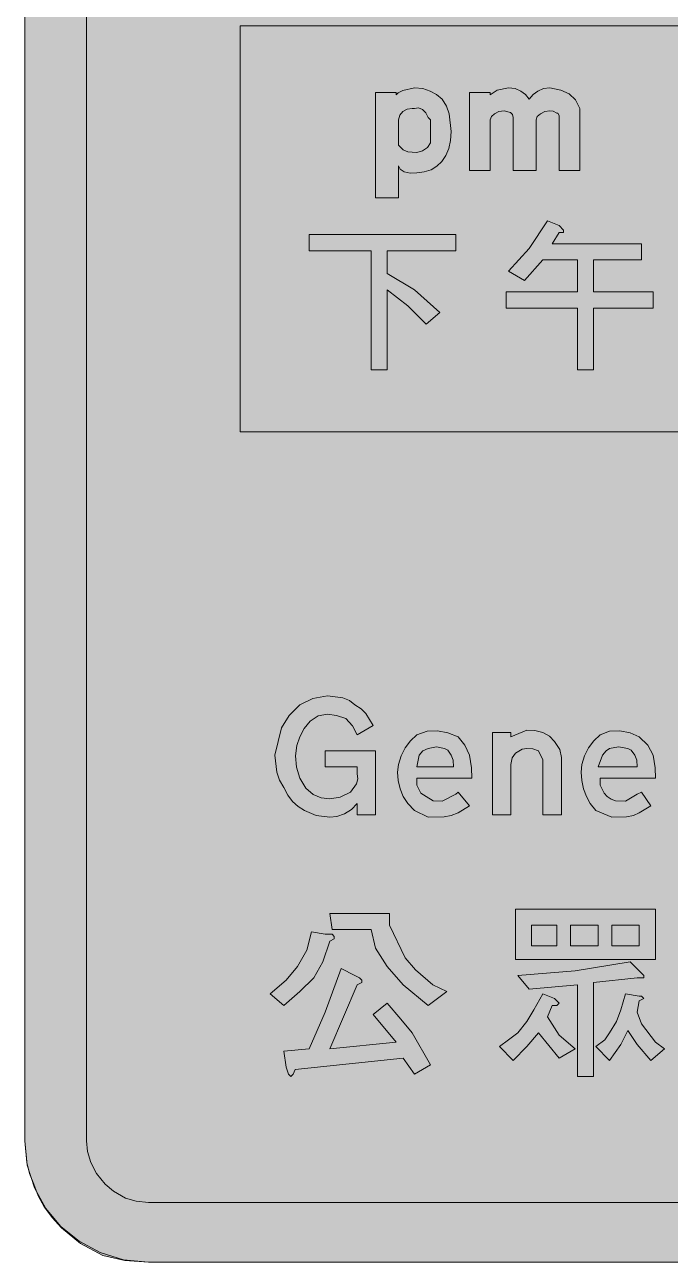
# Model space of a CAD drawing. Header units: metres. Extents: x 164 to 406, y 6 to 266.
# Drawn here: x 163.8 to 214.5, y 6.3 to 103.4 of the extents above; entities that cross this region are included whole.
import ezdxf

# ---------------------------------------------------------------- set-up
doc = ezdxf.new("R2010")
doc.units = ezdxf.units.M
for name, color, linetype, true_color in [('FILL_BLACK_000000', 7, 'Continuous', 0x000000), ('FILL_BLUE_0000FF', 7, 'Continuous', 0x0000ff), ('FILL_WHITE_FFFFFF', 7, 'Continuous', 0xffffff), ('STROKE_BLUE_0000FF', 7, 'Continuous', 0x0000ff)]:
    doc.layers.add(name, color=color, linetype=linetype, true_color=true_color)

msp = doc.modelspace()

# ---------------------------------------------------------------- hatches: boundary and pattern name
at = {"layer": 'FILL_BLACK_000000', "true_color": 0x000000}
h = msp.add_hatch(color=7, dxfattribs=at)
h.dxf.hatch_style = 1
h.paths.add_polyline_path([(197.09, 93.7), (196.85, 93.14), (196.54, 92.68), (196.15, 92.3), (195.69, 92.03), (195.16, 91.86), (194.58, 91.8), (194.05, 91.76), (193.59, 91.87), (193.26, 92.08), (193.14, 92.34), (193.14, 89.82), (191.34, 89.82), (191.34, 98.1), (192.96, 98.1), (192.96, 97.92), (193.11, 98.08), (193.48, 98.26), (194.4, 98.46), (195.04, 98.4), (195.62, 98.21), (196.12, 97.93), (196.56, 97.56), (196.9, 97.01), (197.12, 96.43), (197.28, 95.04), (197.23, 94.33), (197.09, 93.7)])
h.paths.add_polyline_path([(195.01, 93.51), (195.41, 93.77), (195.66, 94.14), (195.66, 95.94), (195.48, 96.12), (195.29, 96.49), (195.01, 96.75), (194.7, 96.88), (194.4, 96.84), (194.22, 96.84), (193.82, 96.78), (193.48, 96.59), (193.23, 96.31), (193.14, 95.94), (193.14, 94.32), (193.14, 93.96), (193.5, 93.6), (193.86, 93.44), (194.22, 93.42), (194.57, 93.38), (195.01, 93.51)], flags=16)
h = msp.add_hatch(color=7, dxfattribs=at)
h.dxf.hatch_style = 1
h.paths.add_polyline_path([(204.62, 96.6), (204.28, 96.43), (204.03, 96.2), (203.94, 95.94), (203.94, 91.98), (202.14, 91.98), (202.14, 96.12), (202.08, 96.36), (201.92, 96.52), (201.42, 96.66), (201.02, 96.6), (200.68, 96.43), (200.43, 96.2), (200.34, 95.94), (200.34, 91.98), (198.72, 91.98), (198.72, 98.1), (200.34, 98.1), (200.34, 97.92), (200.88, 98.28), (201.78, 98.46), (202.29, 98.4), (202.73, 98.21), (203.1, 97.93), (203.4, 97.56), (203.7, 97.93), (204.08, 98.21), (204.51, 98.4), (205.02, 98.46), (205.87, 98.28), (206.53, 97.99), (207.02, 97.52), (207.36, 96.84), (207.36, 96.66), (207.36, 96.48), (207.36, 91.98), (205.74, 91.98), (205.74, 96.12), (205.74, 96.3), (205.65, 96.46), (205.56, 96.48), (205.29, 96.64), (205.02, 96.66), (204.62, 96.6)])
h = msp.add_hatch(color=7, dxfattribs=at)
h.dxf.hatch_style = 1
h.paths.add_polyline_path([(203.4, 85.86), (204.84, 88.02), (205.74, 87.66), (206.1, 87.3), (206.1, 87.12), (205.74, 87.12), (205.2, 86.22), (212.22, 86.22), (212.22, 84.96), (208.44, 84.96), (208.44, 82.44), (213.12, 82.44), (213.12, 81.18), (208.44, 81.18), (208.44, 76.32), (207.18, 76.32), (207.18, 81.18), (201.6, 81.18), (201.6, 82.44), (207.18, 82.44), (207.18, 84.96), (204.48, 84.96), (203.04, 83.34), (201.78, 84.06), (203.4, 85.86)])
h = msp.add_hatch(color=7, dxfattribs=at)
h.dxf.hatch_style = 1
h.paths.add_polyline_path([(197.64, 86.94), (197.64, 85.68), (192.24, 85.68), (192.24, 83.88), (194.4, 82.62), (196.38, 80.82), (195.3, 79.92), (193.86, 81.36), (192.24, 82.62), (192.24, 76.32), (190.98, 76.32), (190.98, 85.68), (186.12, 85.68), (186.12, 86.94), (197.64, 86.94)])
at = {"layer": 'FILL_BLUE_0000FF', "true_color": 0x0000ff}
h = msp.add_hatch(color=7, dxfattribs=at)
h.dxf.hatch_style = 1
h.paths.add_polyline_path([(400.79, 15), (400.55, 14.13), (400.1, 13.26), (399.42, 12.42), (398.68, 11.82), (397.85, 11.36), (396.94, 11.08), (396, 10.98), (173.52, 10.98), (172.55, 11.09), (171.72, 11.34), (170.78, 11.88), (170.1, 12.42), (169.42, 13.26), (168.98, 14.13), (168.73, 15), (168.66, 15.84), (168.66, 255.78), (168.73, 256.72), (168.98, 257.62), (169.42, 258.46), (170.1, 259.2), (170.84, 259.88), (171.68, 260.32), (172.58, 260.57), (173.52, 260.64), (396, 260.64), (396.9, 260.53), (397.8, 260.28), (398.75, 259.87), (399.42, 259.2), (400.1, 258.39), (400.5, 257.58), (400.71, 257.15), (400.82, 256.68), (400.86, 255.78), (400.86, 15.84), (400.79, 15)])
at = {"layer": 'FILL_WHITE_FFFFFF', "true_color": 0xffffff}
h = msp.add_hatch(color=7, dxfattribs=at)
h.dxf.hatch_style = 1
h.paths.add_polyline_path([(405.56, 14.13), (405.34, 13.26), (405, 12.42), (404.66, 11.51), (404.19, 10.64), (403.58, 9.81), (402.84, 9), (401.36, 7.78), (399.6, 6.84), (397.8, 6.43), (396, 6.3), (173.52, 6.3), (171.65, 6.43), (169.92, 6.84), (168.17, 7.78), (166.68, 9), (165.94, 9.81), (165.33, 10.64), (164.86, 11.51), (164.52, 12.42), (164.18, 13.26), (163.96, 14.13), (163.8, 15.84), (163.8, 255.78), (163.96, 257.51), (164.18, 258.44), (164.52, 259.38), (164.86, 260.29), (165.33, 261.13), (165.94, 261.91), (166.68, 262.62), (168.17, 263.83), (169.92, 264.78), (170.76, 265.12), (171.65, 265.34), (173.52, 265.5), (396, 265.5), (397.8, 265.34), (398.68, 265.12), (399.6, 264.78), (401.36, 263.83), (402.84, 262.62), (403.58, 261.91), (404.19, 261.13), (404.66, 260.29), (405, 259.38), (405.34, 258.44), (405.56, 257.51), (405.72, 255.78), (405.72, 15.84), (405.56, 14.13)])
h = msp.add_hatch(color=7, dxfattribs=at)
h.dxf.hatch_style = 1
h.paths.add_polyline_path([(288.18, 103.32), (288.18, 71.46), (180.72, 71.46), (180.72, 103.32), (288.18, 103.32)])
h = msp.add_hatch(color=7, dxfattribs=at)
h.dxf.hatch_style = 1
h.paths.add_polyline_path([(189.9, 47.7), (189.52, 48.4), (189, 48.96), (188.28, 49.21), (187.56, 49.32), (186.82, 49.17), (186.21, 48.76), (185.74, 48.18), (185.4, 47.52), (185.17, 46.86), (185.06, 46.03), (185.12, 45.14), (185.4, 44.28), (185.87, 43.5), (186.44, 43), (187.07, 42.74), (187.74, 42.66), (188.55, 42.79), (189.36, 43.2), (189.83, 43.85), (189.94, 44.24), (189.9, 44.64), (189.9, 45.18), (187.38, 45.18), (187.38, 46.44), (191.34, 46.44), (191.34, 41.4), (189.9, 41.4), (189.9, 42.3), (189.44, 41.83), (188.89, 41.49), (188.31, 41.29), (187.74, 41.22), (186.68, 41.35), (185.76, 41.76), (185.25, 42.07), (184.82, 42.46), (184.44, 42.95), (184.14, 43.56), (183.8, 44.13), (183.58, 44.75), (183.42, 46.08), (183.96, 48.24), (184.55, 49.21), (185.4, 50.04), (186.41, 50.53), (187.56, 50.76), (188.78, 50.6), (189.28, 50.38), (189.72, 50.04), (190.2, 49.74), (190.58, 49.36), (191.16, 48.42), (189.9, 47.7)])
h = msp.add_hatch(color=7, dxfattribs=at)
h.dxf.hatch_style = 1
h.paths.add_polyline_path([(193.88, 42.3), (193.5, 42.84), (193.27, 43.44), (193.12, 44.1), (193.07, 44.76), (193.14, 45.36), (193.34, 46.03), (193.66, 46.66), (194.08, 47.23), (194.58, 47.7), (195.39, 47.98), (196.2, 48.01), (197.01, 47.85), (197.82, 47.52), (198.34, 46.87), (198.72, 46.08), (198.88, 45.11), (198.9, 44.28), (194.58, 44.28), (194.58, 43.92), (194.58, 43.74), (194.76, 43.38), (194.9, 43.11), (195.3, 42.84), (195.86, 42.52), (196.56, 42.48), (197.64, 43.02), (197.82, 43.2), (198.72, 42.12), (197.82, 41.58), (197.28, 41.37), (196.72, 41.26), (195.48, 41.22), (194.4, 41.76), (193.88, 42.3)])
h.paths.add_polyline_path([(197.44, 45.7), (197.28, 46.08), (197.01, 46.48), (196.74, 46.62), (196.11, 46.75), (195.48, 46.62), (195.05, 46.42), (194.76, 46.08), (194.58, 45.18), (197.46, 45.18), (197.44, 45.7)], flags=16)
h = msp.add_hatch(color=7, dxfattribs=at)
h.dxf.hatch_style = 1
h.paths.add_polyline_path([(202.84, 46.57), (202.32, 46.26), (202.07, 45.88), (201.96, 45.36), (201.96, 41.4), (200.52, 41.4), (200.52, 47.88), (201.96, 47.88), (201.96, 47.52), (203.22, 48.06), (203.85, 48.04), (204.48, 47.88), (205, 47.59), (205.38, 47.16), (205.79, 46.53), (205.92, 45.9), (205.92, 41.4), (204.48, 41.4), (204.48, 45.72), (204.12, 46.44), (203.67, 46.6), (203.22, 46.62), (202.84, 46.57)])
h = msp.add_hatch(color=7, dxfattribs=at)
h.dxf.hatch_style = 1
h.paths.add_polyline_path([(208.19, 42.3), (207.9, 42.84), (207.67, 43.44), (207.52, 44.1), (207.47, 44.76), (207.54, 45.36), (207.74, 46.03), (208.06, 46.66), (208.48, 47.23), (208.98, 47.7), (209.71, 47.98), (210.51, 48.01), (211.31, 47.85), (212.04, 47.52), (212.72, 46.87), (213.12, 46.08), (213.28, 45.11), (213.3, 44.28), (208.98, 44.28), (208.98, 43.92), (208.98, 43.74), (209.16, 43.38), (209.27, 43.11), (209.52, 42.84), (209.82, 42.63), (210.17, 42.52), (210.96, 42.48), (211.86, 43.02), (212.22, 43.2), (212.94, 42.12), (212.04, 41.58), (211.58, 41.37), (211.03, 41.26), (209.88, 41.22), (208.62, 41.76), (208.19, 42.3)])
h.paths.add_polyline_path([(211.84, 45.7), (211.68, 46.08), (211.41, 46.48), (211.14, 46.62), (210.42, 46.75), (209.7, 46.62), (209.43, 46.42), (209.16, 46.08), (208.8, 45.18), (211.86, 45.18), (211.84, 45.7)], flags=16)
h = msp.add_hatch(color=7, dxfattribs=at)
h.dxf.hatch_style = 1
h.paths.add_polyline_path([(202.32, 34.02), (213.3, 34.02), (213.3, 30.06), (202.32, 30.06), (202.32, 34.02)])
h.paths.add_polyline_path([(203.58, 31.14), (205.56, 31.14), (205.56, 32.76), (203.58, 32.76), (203.58, 31.14)], flags=16)
h.paths.add_polyline_path([(206.64, 32.76), (206.64, 31.14), (208.8, 31.14), (208.8, 32.76), (206.64, 32.76)], flags=16)
h.paths.add_polyline_path([(212.04, 32.76), (209.88, 32.76), (209.88, 31.14), (212.04, 31.14), (212.04, 32.76)], flags=16)
h = msp.add_hatch(color=7, dxfattribs=at)
h.dxf.hatch_style = 1
h.paths.add_polyline_path([(192.42, 33.66), (192.42, 32.76), (193.67, 30.18), (194.46, 29.24), (195.84, 28.08), (196.92, 27.54), (195.48, 26.46), (193.5, 28.08), (192.24, 29.52), (191.34, 30.96), (190.98, 32.4), (187.92, 32.4), (187.74, 33.66), (192.42, 33.66)])
h = msp.add_hatch(color=7, dxfattribs=at)
h.dxf.hatch_style = 1
h.paths.add_polyline_path([(187.92, 32.04), (188.1, 31.86), (188.1, 31.68), (187.74, 31.5), (187.2, 29.88), (186.48, 28.62), (185.4, 27.54), (184.14, 26.46), (183.06, 27.36), (184.32, 28.44), (185.22, 29.52), (185.94, 30.78), (186.3, 32.22), (187.38, 32.04), (187.92, 32.04)])
h = msp.add_hatch(color=7, dxfattribs=at)
h.dxf.hatch_style = 1
h.paths.add_polyline_path([(190.08, 28.62), (190.26, 28.44), (190.26, 28.26), (189.9, 28.08), (187.74, 23.04), (192.96, 23.58), (191.16, 25.74), (192.24, 26.64), (193.32, 25.38), (194.22, 24.3), (195.66, 21.78), (194.4, 21.06), (193.5, 22.32), (185.04, 21.42), (184.86, 21.06), (184.68, 20.88), (184.5, 21.06), (184.32, 21.6), (184.14, 22.86), (186.12, 23.04), (187.38, 25.92), (188.64, 29.34), (189.72, 28.8), (190.08, 28.62)])
h = msp.add_hatch(color=7, dxfattribs=at)
h.dxf.hatch_style = 1
h.paths.add_polyline_path([(207, 29.16), (211.32, 29.88), (212.04, 29.16), (212.4, 28.8), (212.4, 28.62), (211.86, 28.62), (208.44, 28.26), (208.44, 20.88), (207.18, 20.88), (207.18, 28.08), (203.4, 27.72), (202.5, 28.8), (207, 29.16)])
h = msp.add_hatch(color=7, dxfattribs=at)
h.dxf.hatch_style = 1
h.paths.add_polyline_path([(205.38, 27), (205.56, 26.82), (205.74, 26.64), (205.56, 26.46), (205.2, 26.46), (204.84, 25.56), (205.74, 24.12), (207, 23.04), (205.74, 22.32), (204.12, 24.3), (203.22, 23.22), (202.14, 22.14), (201.06, 23.22), (201.78, 23.76), (202.5, 24.3), (203.22, 25.2), (203.76, 26.1), (204.48, 27.36), (205.38, 27)])
h = msp.add_hatch(color=7, dxfattribs=at)
h.dxf.hatch_style = 1
h.paths.add_polyline_path([(212.04, 27.18), (212.22, 27.18), (212.4, 27), (212.04, 26.82), (211.86, 25.92), (212.22, 25.02), (213.3, 23.58), (214.02, 23.04), (212.94, 22.14), (211.86, 23.4), (211.14, 24.48), (210.6, 23.4), (209.7, 22.14), (208.62, 23.22), (209.34, 23.76), (209.7, 24.3), (210.24, 25.2), (210.6, 26.1), (210.96, 27.36), (212.04, 27.18)])

# ---------------------------------------------------------------- linework, layer by layer
at = {"layer": 'FILL_BLACK_000000', "lineweight": 0, "true_color": 0x000000}
for points in [[(197.09, 93.7), (196.85, 93.14), (196.54, 92.68), (196.15, 92.3), (195.69, 92.03), (195.16, 91.86), (194.58, 91.8), (194.05, 91.76), (193.59, 91.87), (193.26, 92.08), (193.14, 92.34), (193.14, 89.82), (191.34, 89.82), (191.34, 98.1), (192.96, 98.1), (192.96, 97.92), (193.11, 98.08), (193.48, 98.26), (194.4, 98.46), (195.04, 98.4), (195.62, 98.21), (196.12, 97.93), (196.56, 97.56), (196.9, 97.01), (197.12, 96.43), (197.28, 95.04), (197.23, 94.33)], [(204.62, 96.6), (204.28, 96.43), (204.03, 96.2), (203.94, 95.94), (203.94, 91.98), (202.14, 91.98), (202.14, 96.12), (202.08, 96.36), (201.92, 96.52), (201.42, 96.66), (201.02, 96.6), (200.68, 96.43), (200.43, 96.2), (200.34, 95.94), (200.34, 91.98), (198.72, 91.98), (198.72, 98.1), (200.34, 98.1), (200.34, 97.92), (200.88, 98.28), (201.78, 98.46), (202.29, 98.4), (202.73, 98.21), (203.1, 97.93), (203.4, 97.56), (203.7, 97.93), (204.08, 98.21), (204.51, 98.4), (205.02, 98.46), (205.87, 98.28), (206.53, 97.99), (207.02, 97.52), (207.36, 96.84), (207.36, 96.66), (207.36, 96.48), (207.36, 91.98), (205.74, 91.98), (205.74, 96.12), (205.74, 96.3), (205.65, 96.46), (205.56, 96.48), (205.29, 96.64), (205.02, 96.66)], [(195.01, 93.51), (195.41, 93.77), (195.66, 94.14), (195.66, 95.94), (195.48, 96.12), (195.29, 96.49), (195.01, 96.75), (194.7, 96.88), (194.4, 96.84), (194.22, 96.84), (193.82, 96.78), (193.48, 96.59), (193.23, 96.31), (193.14, 95.94), (193.14, 94.32), (193.14, 93.96), (193.5, 93.6), (193.86, 93.44), (194.22, 93.42), (194.57, 93.38)], [(203.4, 85.86), (204.84, 88.02), (205.74, 87.66), (206.1, 87.3), (206.1, 87.12), (205.74, 87.12), (205.2, 86.22), (212.22, 86.22), (212.22, 84.96), (208.44, 84.96), (208.44, 82.44), (213.12, 82.44), (213.12, 81.18), (208.44, 81.18), (208.44, 76.32), (207.18, 76.32), (207.18, 81.18), (201.6, 81.18), (201.6, 82.44), (207.18, 82.44), (207.18, 84.96), (204.48, 84.96), (203.04, 83.34), (201.78, 84.06)], [(197.64, 86.94), (197.64, 85.68), (192.24, 85.68), (192.24, 83.88), (194.4, 82.62), (196.38, 80.82), (195.3, 79.92), (193.86, 81.36), (192.24, 82.62), (192.24, 76.32), (190.98, 76.32), (190.98, 85.68), (186.12, 85.68), (186.12, 86.94)]]:
    msp.add_lwpolyline(points, close=True, dxfattribs=at)
at = {"layer": 'FILL_BLUE_0000FF', "lineweight": 0, "true_color": 0x0000ff}
msp.add_lwpolyline([(400.86, 255.78), (400.86, 15.84), (400.79, 15), (400.55, 14.13), (400.1, 13.26), (399.42, 12.42), (398.68, 11.82), (397.85, 11.36), (396.94, 11.08), (396, 10.98), (173.52, 10.98), (172.55, 11.09), (171.72, 11.34), (170.78, 11.88), (170.1, 12.42), (169.42, 13.26), (168.98, 14.13), (168.73, 15), (168.66, 15.84), (168.66, 255.78)], dxfattribs=at)
at = {"layer": 'FILL_WHITE_FFFFFF', "lineweight": 0, "true_color": 0xffffff}
msp.add_lwpolyline([(396, 6.3), (173.52, 6.3), (171.65, 6.43), (169.92, 6.84), (168.17, 7.78), (166.68, 9), (165.94, 9.81), (165.33, 10.64), (164.86, 11.51), (164.52, 12.42), (164.18, 13.26), (163.96, 14.13), (163.8, 15.84), (163.8, 255.78)], dxfattribs=at)
at = {"layer": 'FILL_WHITE_FFFFFF', "lineweight": 0, "true_color": 0x0000ff}
msp.add_lwpolyline([(288.18, 103.32), (288.18, 71.46), (180.72, 71.46), (180.72, 103.32)], close=True, dxfattribs=at)
at = {"layer": 'FILL_WHITE_FFFFFF', "lineweight": 0, "true_color": 0xffffff}
for points in [[(189.9, 47.7), (189.52, 48.4), (189, 48.96), (188.28, 49.21), (187.56, 49.32), (186.82, 49.17), (186.21, 48.76), (185.74, 48.18), (185.4, 47.52), (185.17, 46.86), (185.06, 46.03), (185.12, 45.14), (185.4, 44.28), (185.87, 43.5), (186.44, 43), (187.07, 42.74), (187.74, 42.66), (188.55, 42.79), (189.36, 43.2), (189.83, 43.85), (189.94, 44.24), (189.9, 44.64), (189.9, 45.18), (187.38, 45.18), (187.38, 46.44), (191.34, 46.44), (191.34, 41.4), (189.9, 41.4), (189.9, 42.3), (189.44, 41.83), (188.89, 41.49), (188.31, 41.29), (187.74, 41.22), (186.68, 41.35), (185.76, 41.76), (185.25, 42.07), (184.82, 42.46), (184.44, 42.95), (184.14, 43.56), (183.8, 44.13), (183.58, 44.75), (183.42, 46.08), (183.96, 48.24), (184.55, 49.21), (185.4, 50.04), (186.41, 50.53), (187.56, 50.76), (188.78, 50.6), (189.28, 50.38), (189.72, 50.04), (190.2, 49.74), (190.58, 49.36), (191.16, 48.42)], [(193.88, 42.3), (193.5, 42.84), (193.27, 43.44), (193.12, 44.1), (193.07, 44.76), (193.14, 45.36), (193.34, 46.03), (193.66, 46.66), (194.08, 47.23), (194.58, 47.7), (195.39, 47.98), (196.2, 48.01), (197.01, 47.85), (197.82, 47.52), (198.34, 46.87), (198.72, 46.08), (198.88, 45.11), (198.9, 44.28), (194.58, 44.28), (194.58, 43.92), (194.58, 43.74), (194.76, 43.38), (194.9, 43.11), (195.3, 42.84), (195.86, 42.52), (196.56, 42.48), (197.64, 43.02), (197.82, 43.2), (198.72, 42.12), (197.82, 41.58), (197.28, 41.37), (196.72, 41.26), (195.48, 41.22), (194.4, 41.76)], [(202.84, 46.57), (202.32, 46.26), (202.07, 45.88), (201.96, 45.36), (201.96, 41.4), (200.52, 41.4), (200.52, 47.88), (201.96, 47.88), (201.96, 47.52), (203.22, 48.06), (203.85, 48.04), (204.48, 47.88), (205, 47.59), (205.38, 47.16), (205.79, 46.53), (205.92, 45.9), (205.92, 41.4), (204.48, 41.4), (204.48, 45.72), (204.12, 46.44), (203.67, 46.6), (203.22, 46.62)], [(208.19, 42.3), (207.9, 42.84), (207.67, 43.44), (207.52, 44.1), (207.47, 44.76), (207.54, 45.36), (207.74, 46.03), (208.06, 46.66), (208.48, 47.23), (208.98, 47.7), (209.71, 47.98), (210.51, 48.01), (211.31, 47.85), (212.04, 47.52), (212.72, 46.87), (213.12, 46.08), (213.28, 45.11), (213.3, 44.28), (208.98, 44.28), (208.98, 43.92), (208.98, 43.74), (209.16, 43.38), (209.27, 43.11), (209.52, 42.84), (209.82, 42.63), (210.17, 42.52), (210.96, 42.48), (211.86, 43.02), (212.22, 43.2), (212.94, 42.12), (212.04, 41.58), (211.58, 41.37), (211.03, 41.26), (209.88, 41.22), (208.62, 41.76)], [(197.44, 45.7), (197.28, 46.08), (197.01, 46.48), (196.74, 46.62), (196.11, 46.75), (195.48, 46.62), (195.05, 46.42), (194.76, 46.08), (194.58, 45.18), (197.46, 45.18)], [(211.84, 45.7), (211.68, 46.08), (211.41, 46.48), (211.14, 46.62), (210.42, 46.75), (209.7, 46.62), (209.43, 46.42), (209.16, 46.08), (208.8, 45.18), (211.86, 45.18)], [(202.32, 34.02), (213.3, 34.02), (213.3, 30.06), (202.32, 30.06)], [(192.42, 33.66), (192.42, 32.76), (193.67, 30.18), (194.46, 29.24), (195.84, 28.08), (196.92, 27.54), (195.48, 26.46), (193.5, 28.08), (192.24, 29.52), (191.34, 30.96), (190.98, 32.4), (187.92, 32.4), (187.74, 33.66)], [(187.92, 32.04), (188.1, 31.86), (188.1, 31.68), (187.74, 31.5), (187.2, 29.88), (186.48, 28.62), (185.4, 27.54), (184.14, 26.46), (183.06, 27.36), (184.32, 28.44), (185.22, 29.52), (185.94, 30.78), (186.3, 32.22), (187.38, 32.04)], [(203.58, 31.14), (205.56, 31.14), (205.56, 32.76), (203.58, 32.76)], [(206.64, 32.76), (206.64, 31.14), (208.8, 31.14), (208.8, 32.76)], [(212.04, 32.76), (209.88, 32.76), (209.88, 31.14), (212.04, 31.14)], [(190.08, 28.62), (190.26, 28.44), (190.26, 28.26), (189.9, 28.08), (187.74, 23.04), (192.96, 23.58), (191.16, 25.74), (192.24, 26.64), (193.32, 25.38), (194.22, 24.3), (195.66, 21.78), (194.4, 21.06), (193.5, 22.32), (185.04, 21.42), (184.86, 21.06), (184.68, 20.88), (184.5, 21.06), (184.32, 21.6), (184.14, 22.86), (186.12, 23.04), (187.38, 25.92), (188.64, 29.34), (189.72, 28.8)], [(207, 29.16), (211.32, 29.88), (212.04, 29.16), (212.4, 28.8), (212.4, 28.62), (211.86, 28.62), (208.44, 28.26), (208.44, 20.88), (207.18, 20.88), (207.18, 28.08), (203.4, 27.72), (202.5, 28.8)], [(205.38, 27), (205.56, 26.82), (205.74, 26.64), (205.56, 26.46), (205.2, 26.46), (204.84, 25.56), (205.74, 24.12), (207, 23.04), (205.74, 22.32), (204.12, 24.3), (203.22, 23.22), (202.14, 22.14), (201.06, 23.22), (201.78, 23.76), (202.5, 24.3), (203.22, 25.2), (203.76, 26.1), (204.48, 27.36)], [(212.04, 27.18), (212.22, 27.18), (212.4, 27), (212.04, 26.82), (211.86, 25.92), (212.22, 25.02), (213.3, 23.58), (214.02, 23.04), (212.94, 22.14), (211.86, 23.4), (211.14, 24.48), (210.6, 23.4), (209.7, 22.14), (208.62, 23.22), (209.34, 23.76), (209.7, 24.3), (210.24, 25.2), (210.6, 26.1), (210.96, 27.36)]]:
    msp.add_lwpolyline(points, close=True, dxfattribs=at)
at = {"layer": 'STROKE_BLUE_0000FF', "lineweight": 0, "true_color": 0x0000ff}
for points in [[(163.8, 15.84), (163.8, 255.78)], [(173.52, 6.3), (171.552, 6.496), (169.723, 7.057), (168.072, 7.942), (166.635, 9.113), (165.452, 10.528), (164.56, 12.147), (163.996, 13.931), (163.8, 15.84)], [(396, 6.3), (173.52, 6.3)]]:
    msp.add_lwpolyline(points, dxfattribs=at)

doc.saveas('drawing.dxf')
